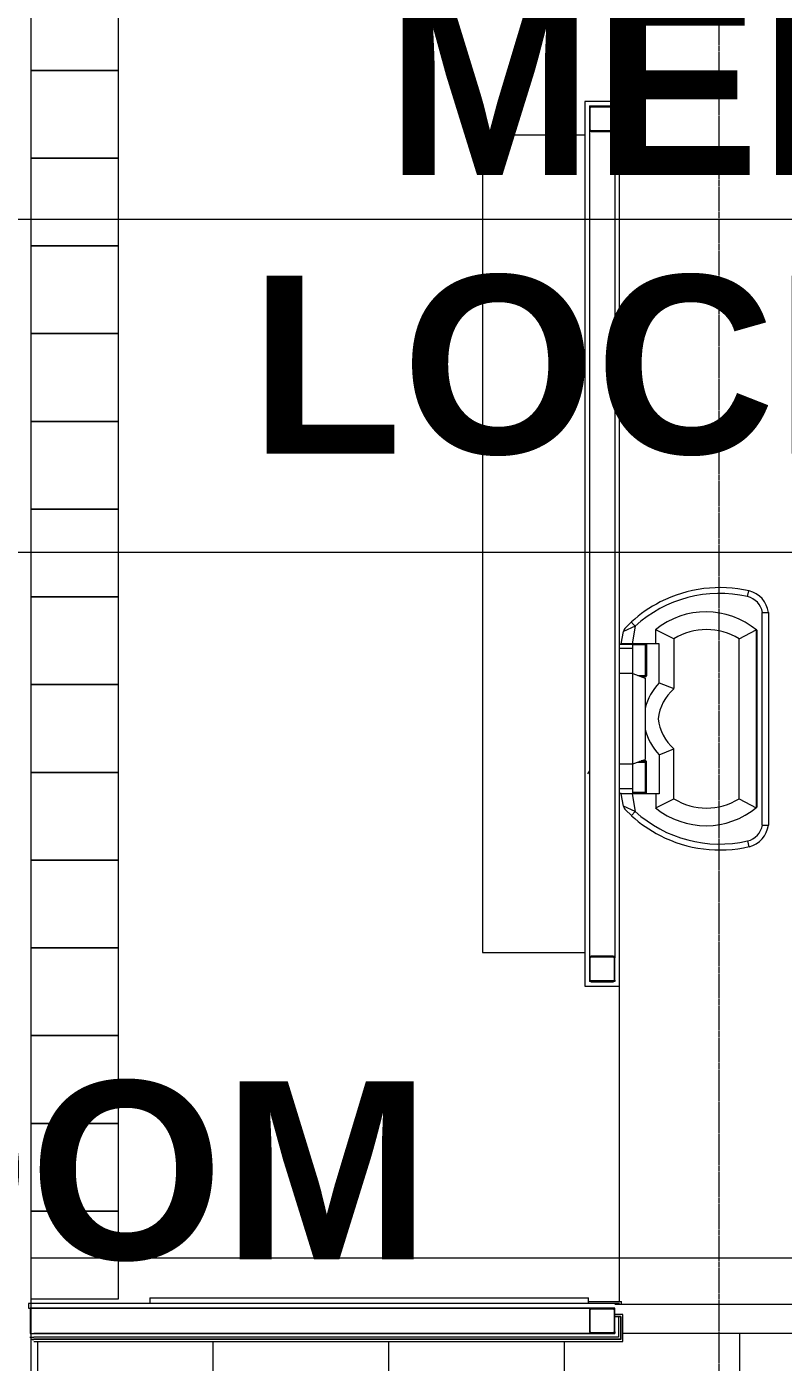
# Model space of a CAD drawing. Header units: inches. Extents: x 25369 to 33163, y -23509 to -20274.
# Drawn here: x 31238.3 to 31341.8, y -22699.4 to -22516.7 of the extents above; entities that cross this region are included whole.
import ezdxf

# ---------------------------------------------------------------- set-up
doc = ezdxf.new("R2010")
doc.units = ezdxf.units.IN
doc.header["$MEASUREMENT"] = 0
doc.linetypes.add('Grid Line 1_2_', pattern=[0.875, 0.5, -0.125, 0.125, -0.125])
for name, color, linetype, lineweight in [('A-FLOR', 192, 'Continuous', 13), ('A-FLOR-PATT', 8, 'Continuous', 13), ('A-GENM', 13, 'Continuous', 13), ('A-WALL', 113, 'Continuous', 13), ('A-WALL-PATT', 111, 'Continuous', 25), ('G-ANNO-SYMB', 111, 'Continuous', 9), ('I-FURN', 30, 'Continuous', 13), ('I-WALL', 2, 'Continuous', 13), ('M-AREA-IDEN', 171, 'Continuous', 9), ('Q-SPCQ', 91, 'Continuous', 13), ('S-COLS', 52, 'Continuous', 13), ('S-GRID', 1, 'Continuous', 9)]:
    doc.layers.add(name, color=color, linetype=linetype, lineweight=lineweight)
doc.styles.add('Arial_B', font='arialbd.ttf', dxfattribs={"height": 24.354149})
pattern_1 = [(0, (5931.104, 0), (61.44, 15.36), [2.534, -43.546, 2.534, -43.546, -245.76]), (0, (5931.104, 0), (61.44, 15.36), [-92.16, 2.534, -89.626, 2.534, -43.546, -107.52]), (0, (5931.104, 0), (61.44, 15.36), [-230.4, 2.534, -28.186, 2.534, -74.266]), (120, (5954.144, 7.68), (-44.02215, 45.528601), [2.534, -43.546, 2.534, -43.546, -245.76]), (120, (5954.144, 7.68), (-44.02215, 45.528601), [-92.16, 2.534, -89.626, 2.534, -43.546, -107.52]), (120, (5954.144, 7.68), (-44.02215, 45.528601), [-230.4, 2.534, -28.186, 2.534, -74.266]), (240, (5961.824, 38.4), (-17.41785, -60.888601), [2.534, -43.546, 2.534, -43.546, -245.76]), (240, (5961.824, 38.4), (-17.41785, -60.888601), [-92.16, 2.534, -89.626, 2.534, -43.546, -107.52]), (240, (5961.824, 38.4), (-17.41785, -60.888601), [-230.4, 2.534, -28.186, 2.534, -74.266])]

# ---------------------------------------------------------------- blocks, each defined once
blk = doc.blocks.new('Furniture 7 - Furniture 1-2413-Overall Floor Plan')
at = {"layer": 'I-FURN', "color": 43, "lineweight": 9}
for p, q in [((25350.61, -22501.12), (25350.61, -22612.87)), ((25364.61, -22501.12), (25350.61, -22501.12)), ((25350.61, -22612.87), (25364.61, -22612.87))]:
    blk.add_line(p, q, dxfattribs=at)
blk = doc.blocks.new('Locker-Double Stacked - 12_ x 12_-11070-Overall Floor Plan')
at = {"layer": 'I-FURN', "color": 43, "lineweight": 9}
for p, q in [((6, 6), (-6, 6)), ((-6, 6), (-6, -6)), ((6, -6), (6, 6)), ((-6, -6), (6, -6))]:
    blk.add_line(p, q, dxfattribs=at)
blk = doc.blocks.new('Bradley-Washroom_Accessories-Mirrors-780_Custom - Bradley-Washroom_Accessories-Mirrors-780_Custom-177612-Overall Floor Plan')
at = {"layer": 'Q-SPCQ', "color": 43, "lineweight": 9}
for p, q in [((25324.02, -22690.55), (25384.02, -22690.55)), ((25324.02, -22690.55), (25324.02, -22691.3)), ((25384.02, -22691.3), (25324.02, -22691.3)), ((25384.02, -22691.3), (25384.02, -22690.55))]:
    blk.add_line(p, q, dxfattribs=at)
blk = doc.blocks.new('Shower Tile Threshold - Shower Tile Threshold-390141-Overall Floor Plan')
at = {"layer": 'A-GENM', "color": 43, "lineweight": 9}
blk.add_line((-42.375, -6), (12, -6), dxfattribs=at)
blk = doc.blocks.new('HSS-Hollow Structural Section-Column - HSS3-1_2X3-1_2X1_8-350765-Overall Floor Plan')
at = {"layer": 'S-COLS', "color": 7}
for p, q in [((-1.75, 1.518), (-1.75, -1.518)), ((-1.634, -1.518), (-1.634, 1.518)), ((1.518, 1.75), (-1.518, 1.75)), ((-1.518, 1.634), (1.518, 1.634)), ((1.634, 1.518), (1.634, -1.518)), ((1.75, -1.518), (1.75, 1.518)), ((1.518, -1.634), (-1.518, -1.634)), ((-1.518, -1.75), (1.518, -1.75))]:
    blk.add_line(p, q, dxfattribs=at)
for centre, radius, start, end in [((-1.518, 1.518), 0.232, 90, 180), ((-1.518, 1.518), 0.116, 90, 180), ((1.518, 1.518), 0.232, 360, 90), ((1.518, 1.518), 0.116, 0, 90), ((-1.518, -1.518), 0.232, 180, 270), ((-1.518, -1.518), 0.116, 180, 270), ((1.518, -1.518), 0.232, 270, 360), ((1.518, -1.518), 0.116, 270, 360)]:
    blk.add_arc(centre, radius, start, end, dxfattribs=at)
blk = doc.blocks.new('HSS-Hollow Structural Section-Column - HSS3-1_2X3-1_2X1_8-V76-Overall Floor Plan')
at = {"layer": 'S-COLS', "color": 7}
for p, q in [((-1.75, 1.518), (-1.75, -1.518)), ((-1.634, -1.518), (-1.634, 1.518)), ((1.518, 1.75), (-1.518, 1.75)), ((-1.518, 1.634), (1.518, 1.634)), ((1.634, 1.518), (1.634, -1.518)), ((1.75, -1.518), (1.75, 1.518)), ((1.518, -1.634), (-1.518, -1.634)), ((-1.518, -1.75), (1.518, -1.75))]:
    blk.add_line(p, q, dxfattribs=at)
for centre, radius, start, end in [((-1.518, 1.518), 0.232, 90, 180), ((-1.518, 1.518), 0.116, 90, 180), ((1.518, 1.518), 0.232, 360, 90), ((1.518, 1.518), 0.116, 0, 90), ((-1.518, -1.518), 0.232, 180, 270), ((-1.518, -1.518), 0.116, 180, 270), ((1.518, -1.518), 0.232, 270, 360), ((1.518, -1.518), 0.116, 270, 360)]:
    blk.add_arc(centre, radius, start, end, dxfattribs=at)
blk = doc.blocks.new('HSS-Hollow Structural Section-Column - HSS3-1_2X3-1_2X1_8-V78-Overall Floor Plan')
at = {"layer": 'S-COLS', "color": 7}
for p, q in [((-1.75, 1.518), (-1.75, -1.518)), ((-1.634, -1.518), (-1.634, 1.518)), ((1.518, 1.75), (-1.518, 1.75)), ((-1.518, 1.634), (1.518, 1.634)), ((1.634, 1.518), (1.634, -1.518)), ((1.75, -1.518), (1.75, 1.518)), ((1.518, -1.634), (-1.518, -1.634)), ((-1.518, -1.75), (1.518, -1.75))]:
    blk.add_line(p, q, dxfattribs=at)
for centre, radius, start, end in [((-1.518, 1.518), 0.232, 90, 180), ((-1.518, 1.518), 0.116, 90, 180), ((1.518, 1.518), 0.232, 360, 90), ((1.518, 1.518), 0.116, 0, 90), ((-1.518, -1.518), 0.232, 180, 270), ((-1.518, -1.518), 0.116, 180, 270), ((1.518, -1.518), 0.232, 270, 360), ((1.518, -1.518), 0.116, 270, 360)]:
    blk.add_arc(centre, radius, start, end, dxfattribs=at)
blk = doc.blocks.new('Change_Table-Flip_Down-Frost_Products_LTD_-1125 - Polyethylene-White-366105-Overall Floor Plan')
at = {"layer": 'Q-SPCQ', "color": 43, "lineweight": 9}
for p, q in [((25405.77, -22594.65), (25405.95, -22593.86)), ((25407.79, -22596.82), (25408.62, -22596.82)), ((25407.79, -22625.89), (25407.79, -22596.82)), ((25408.62, -22596.82), (25408.62, -22625.89)), ((25390.4, -22598.7), (25388.81, -22599.4)), ((25389.09, -22598.91), (25389.89, -22598.11)), ((25390.4, -22598.7), (25389.98, -22601.1)), ((25388.51, -22601.1), (25388.81, -22599.4)), ((25395.7, -22600.41), (25393.21, -22599.17)), ((25393.21, -22601.1), (25393.21, -22599.17)), ((25395.7, -22600.41), (25395.7, -22607.23)), ((25404.61, -22600.41), (25406.94, -22599.17)), ((25404.61, -22622.3), (25404.61, -22600.41)), ((25406.94, -22599.17), (25406.94, -22623.53)), ((25407.04, -22599.25), (25407.04, -22623.45)), ((25388.27, -22601.15), (25388.51, -22601.15)), ((25390.02, -22601.75), (25388.27, -22601.75)), ((25393.69, -22601.1), (25388.51, -22601.1)), ((25388.51, -22601.15), (25388.51, -22601.1)), ((25388.51, -22601.15), (25391.73, -22601.15)), ((25390.02, -22601.15), (25390.02, -22605.18)), ((25391.83, -22601.25), (25390.02, -22601.25)), ((25391.83, -22605.43), (25391.83, -22601.25)), ((25391.96, -22601.1), (25391.96, -22605.5)), ((25393.69, -22606.42), (25393.69, -22601.1)), ((25390.07, -22605.18), (25388.27, -22605.18)), ((25390.07, -22617.53), (25390.07, -22605.18)), ((25390.07, -22605.18), (25391.77, -22605.8)), ((25390.75, -22605.43), (25391.83, -22605.43)), ((25391.73, -22605.53), (25391.02, -22605.53)), ((25391.86, -22605.6), (25391.23, -22605.6)), ((25391.77, -22605.8), (25391.77, -22616.91)), ((25393.69, -22606.42), (25395.7, -22607.23)), ((25390.07, -22617.53), (25391.77, -22616.91)), ((25391.73, -22617.18), (25391.02, -22617.18)), ((25391.86, -22617.1), (25391.23, -22617.1)), ((25393.69, -22616.29), (25395.7, -22615.47)), ((25393.69, -22616.29), (25393.69, -22621.6)), ((25395.7, -22622.3), (25395.7, -22615.47)), ((25388.27, -22617.53), (25390.07, -22617.53)), ((25390.02, -22617.53), (25390.02, -22621.55)), ((25390.75, -22617.28), (25391.83, -22617.28)), ((25391.83, -22621.45), (25391.83, -22617.28)), ((25391.96, -22621.6), (25391.96, -22617.2)), ((25390.02, -22620.95), (25388.27, -22620.95)), ((25388.51, -22621.55), (25388.27, -22621.55)), ((25388.51, -22621.55), (25391.73, -22621.55)), ((25388.51, -22621.6), (25388.51, -22621.55)), ((25393.69, -22621.6), (25388.51, -22621.6)), ((25388.81, -22623.31), (25388.51, -22621.6)), ((25389.98, -22621.6), (25390.4, -22624.01)), ((25391.83, -22621.45), (25390.02, -22621.45)), ((25393.21, -22621.6), (25393.21, -22623.54)), ((25393.21, -22623.54), (25395.7, -22622.3)), ((25404.61, -22622.3), (25406.94, -22623.53)), ((25390.42, -22624.03), (25388.81, -22623.31)), ((25389.89, -22624.6), (25389.09, -22623.8)), ((25389.89, -22624.6), (25390.42, -22624.03)), ((25407.79, -22625.89), (25408.62, -22625.89)), ((25405.77, -22628.06), (25405.95, -22628.85))]:
    blk.add_line(p, q, dxfattribs=at)
for centre, radius, start, end in [((25401.98, -22611.33), 17.91, 77.1036, 117.0252), ((25401.95, -22611.33), 17.12, 77.1058, 132.4083), ((25405.18, -22597.23), 2.65, 8.9006, 77.1058), ((25405.21, -22597.22), 3.44, 6.6703, 77.1036), ((25401.98, -22611.33), 17.91, 117.0252, 132.4157), ((25400.07, -22607.6), 10.87, 50.1591, 129.1586), ((25389.63, -22599.54), 0.83, 130.6052, 170.0067), ((25395.94, -22593.4), 7.66, 217.8807, 223.7167), ((25400.16, -22607.61), 8.46, 58.2462, 121.7538), ((25391.73, -22601.25), 0.1, 0, 90), ((25391.73, -22605.43), 0.1, 270, 0), ((25391.86, -22605.5), 0.1, 270, 0), ((25400.01, -22612.18), 8.55, 137.6677, 164.5358), ((25400.07, -22612.18), 6.59, 131.4443, 172.8364), ((25400.07, -22610.53), 6.59, 187.1636, 228.5557), ((25400.01, -22610.53), 8.55, 195.4642, 222.3323), ((25391.73, -22617.28), 0.1, 0, 90), ((25391.86, -22617.2), 0.1, 0, 90), ((25391.73, -22621.45), 0.1, 270, 0), ((25400.16, -22615.1), 8.46, 238.2462, 301.7538), ((25389.63, -22623.17), 0.83, 189.9933, 229.3948), ((25401.95, -22611.37), 17.12, 227.5917, 282.8942), ((25400.07, -22615.1), 10.87, 230.8414, 309.8409), ((25401.98, -22611.38), 17.91, 227.5846, 242.8439), ((25405.18, -22625.48), 2.65, 282.8942, 351.0994), ((25405.21, -22625.49), 3.44, 282.8964, 353.3297), ((25401.98, -22611.38), 17.91, 242.8439, 282.8964)]:
    blk.add_arc(centre, radius, start, end, dxfattribs=at)
blk = doc.blocks.new('Locker Rooms and Restrooms_rvt-2-Overall Floor Plan')
at = {"layer": 'A-FLOR-PATT', "lineweight": 9}
h = blk.add_hatch(dxfattribs=at)
h.set_pattern_fill('FP_39', color=43, style=0, pattern_type=2)
h.set_pattern_definition([(180, (31335.744, -22730.126), (48, -23.996), [48, 0, 0, 0]), (270, (31311.744, -22718.13), (48, 3e-15), [11.998, -11.998]), (270, (31323.744, -22730.126), (48, 3e-15), [11.998, -11.998]), (270, (31299.744, -22730.126), (48, 3e-15), [11.998, -11.998]), (180, (31335.744, -22742.124), (48, -23.996), [48, 0, 0, 0]), (270, (31287.744, -22718.13), (48, 3e-15), [11.998, -11.998])])
h.paths.add_polyline_path([(25442.08, -22696.49), (25442.15, -22696.24), (25442.08, -22696.24)], flags=0)
h.paths.add_polyline_path([(25388.45, -22696.49), (25388.39, -22696.18), (25388.39, -22696.24)], flags=0)
h.paths.add_polyline_path([(25307.83, -22738.8), (25308.2, -22738.8), (25308.2, -22737.8), (25508.33, -22737.8), (25508.33, -22738.8), (25509.39, -22738.8), (25509.39, -22695.93), (25508.89, -22695.93), (25508.89, -22696.18), (25508.58, -22696.24), (25508.58, -22696.49), (25441.83, -22696.49), (25441.83, -22695.43), (25388.7, -22695.43), (25388.7, -22696.49), (25308.2, -22696.49), (25308.2, -22696.18), (25307.95, -22696.18), (25307.83, -22695.93), (25307.83, -22724.13)], flags=0)
at = {"layer": 'A-WALL-PATT', "lineweight": 9}
h = blk.add_hatch(dxfattribs=at)
h.set_pattern_fill('FP_17', color=253, style=0, pattern_type=2)
h.set_pattern_definition(pattern_1)
h.paths.add_polyline_path([(25384.14, -22647.93), (25384.14, -22526.93), (25383.52, -22526.93), (25383.52, -22647.93)], flags=0)
at = {"layer": 'A-FLOR', "color": 43, "lineweight": 9}
for p, q in [((25388.27, -22526.93), (25388.27, -22482.37)), ((25388.27, -22691.05), (25388.27, -22647.93)), ((25441.83, -22695.43), (25388.7, -22695.43))]:
    blk.add_line(p, q, dxfattribs=at)
at = {"layer": 'A-WALL', "color": 7}
for p, q in [((25384.14, -22527.55), (25387.64, -22527.55)), ((25384.14, -22527.55), (25384.14, -22527.8)), ((25387.64, -22527.55), (25387.64, -22527.8)), ((25384.14, -22530.83), (25384.14, -22644.05)), ((25387.64, -22530.83), (25387.64, -22644.05)), ((25384.14, -22647.08), (25384.14, -22647.3)), ((25384.37, -22647.3), (25384.14, -22647.3)), ((25387.64, -22647.3), (25387.41, -22647.3)), ((25387.64, -22647.08), (25387.64, -22647.3)), ((25388.39, -22693.08), (25387.64, -22693.08)), ((25388.39, -22693.15), (25387.64, -22693.15)), ((25388.14, -22693.15), (25388.14, -22695.93)), ((25388.45, -22693.08), (25388.39, -22693.08)), ((25388.39, -22693.15), (25388.39, -22696.18)), ((25388.45, -22693.08), (25388.45, -22696.24)), ((25307.64, -22695.93), (25307.89, -22695.93)), ((25307.89, -22695.93), (25308.2, -22695.93)), ((25307.89, -22696.18), (25307.95, -22696.18)), ((25307.95, -22696.18), (25308.2, -22696.18)), ((25307.95, -22696.24), (25308.2, -22696.24)), ((25387.64, -22695.93), (25308.2, -22695.93)), ((25387.64, -22696.18), (25308.2, -22696.18)), ((25387.64, -22696.24), (25308.2, -22696.24)), ((25388.14, -22695.93), (25387.64, -22695.93)), ((25388.14, -22696.18), (25387.64, -22696.18)), ((25388.39, -22696.24), (25387.64, -22696.24)), ((25388.39, -22696.18), (25388.14, -22696.18)), ((25388.45, -22696.24), (25388.39, -22696.24))]:
    blk.add_line(p, q, dxfattribs=at)
at = {"layer": 'I-WALL', "color": 7}
for p, q in [((25384.14, -22526.93), (25383.52, -22526.93)), ((25383.52, -22526.93), (25383.52, -22647.93)), ((25387.64, -22526.93), (25384.14, -22526.93)), ((25388.27, -22526.93), (25387.64, -22526.93)), ((25388.27, -22647.93), (25388.27, -22526.93)), ((25383.52, -22647.93), (25384.14, -22647.93)), ((25384.14, -22647.93), (25387.64, -22647.93)), ((25387.64, -22647.93), (25388.27, -22647.93)), ((25324.02, -22691.3), (25307.45, -22691.3)), ((25307.45, -22691.3), (25307.45, -22691.93)), ((25307.45, -22691.93), (25384.37, -22691.93)), ((25384.37, -22691.93), (25307.67, -22691.93)), ((25307.67, -22691.93), (25307.67, -22695.43)), ((25387.64, -22691.3), (25384.02, -22691.3)), ((25387.64, -22691.93), (25387.41, -22691.93)), ((25387.41, -22691.93), (25387.64, -22691.93)), ((25387.64, -22692.16), (25387.64, -22691.93)), ((25388.45, -22692.83), (25387.64, -22692.83)), ((25388.7, -22692.83), (25388.45, -22692.83)), ((25388.7, -22696.49), (25388.7, -22692.83)), ((25307.67, -22695.43), (25384.37, -22695.43)), ((25384.37, -22695.43), (25308.2, -22695.43)), ((25387.41, -22695.43), (25387.64, -22695.43)), ((25387.64, -22695.43), (25387.41, -22695.43)), ((25387.64, -22695.43), (25387.64, -22695.2)), ((25387.64, -22695.2), (25387.64, -22695.43)), ((25308.2, -22696.49), (25387.64, -22696.49)), ((25387.64, -22696.49), (25388.45, -22696.49)), ((25388.45, -22696.49), (25388.7, -22696.49))]:
    blk.add_line(p, q, dxfattribs=at)
at = {"layer": 'I-WALL', "color": 43, "lineweight": 9}
for p, q in [((25384.02, -22691.05), (25388.52, -22691.05)), ((25388.27, -22691.3), (25387.64, -22691.3)), ((25388.52, -22691.3), (25388.52, -22691.05))]:
    blk.add_line(p, q, dxfattribs=at)
at = {"color": 43, "lineweight": 9}
for name, p, rotation in [('Locker-Double Stacked - 12_ x 12_-11070-Overall Floor Plan', (25313.77, -22516.68), 270), ('Locker-Double Stacked - 12_ x 12_-11070-Overall Floor Plan', (25313.77, -22528.68), 270), ('Locker-Double Stacked - 12_ x 12_-11070-Overall Floor Plan', (25313.77, -22540.68), 270), ('Locker-Double Stacked - 12_ x 12_-11070-Overall Floor Plan', (25313.77, -22552.68), 270), ('Locker-Double Stacked - 12_ x 12_-11070-Overall Floor Plan', (25313.77, -22564.68), 270), ('Locker-Double Stacked - 12_ x 12_-11070-Overall Floor Plan', (25313.77, -22576.68), 270), ('Locker-Double Stacked - 12_ x 12_-11070-Overall Floor Plan', (25313.77, -22588.68), 270), ('Locker-Double Stacked - 12_ x 12_-11070-Overall Floor Plan', (25313.77, -22600.68), 270), ('Locker-Double Stacked - 12_ x 12_-11070-Overall Floor Plan', (25313.77, -22612.68), 270), ('Locker-Double Stacked - 12_ x 12_-11070-Overall Floor Plan', (25313.77, -22624.68), 270), ('Locker-Double Stacked - 12_ x 12_-11070-Overall Floor Plan', (25313.77, -22636.68), 270), ('Locker-Double Stacked - 12_ x 12_-11070-Overall Floor Plan', (25313.77, -22648.68), 270), ('Locker-Double Stacked - 12_ x 12_-11070-Overall Floor Plan', (25313.77, -22660.68), 270), ('Locker-Double Stacked - 12_ x 12_-11070-Overall Floor Plan', (25313.77, -22672.68), 270), ('Locker-Double Stacked - 12_ x 12_-11070-Overall Floor Plan', (25313.77, -22684.68), 270), ('Shower Tile Threshold - Shower Tile Threshold-390141-Overall Floor Plan', (25399.64, -22697.43), 180)]:
    blk.add_blockref(name, p, dxfattribs=dict(at, rotation=rotation))
for name, p in [('HSS-Hollow Structural Section-Column - HSS3-1_2X3-1_2X1_8-V76-Overall Floor Plan', (25385.89, -22529.31)), ('Furniture 7 - Furniture 1-2413-Overall Floor Plan', (18.9, -30.44)), ('Change_Table-Flip_Down-Frost_Products_LTD_-1125 - Polyethylene-White-366105-Overall Floor Plan', (0, 0)), ('HSS-Hollow Structural Section-Column - HSS3-1_2X3-1_2X1_8-V78-Overall Floor Plan', (25385.89, -22645.56)), ('Bradley-Washroom_Accessories-Mirrors-780_Custom - Bradley-Washroom_Accessories-Mirrors-780_Custom-177612-Overall Floor Plan', (0, 0)), ('HSS-Hollow Structural Section-Column - HSS3-1_2X3-1_2X1_8-350765-Overall Floor Plan', (25385.89, -22693.68))]:
    blk.add_blockref(name, p, dxfattribs=at)
blk = doc.blocks.new('Struct_Xcel_Sports Complex_rvt-2-Overall Floor Plan')
at = {"layer": 'A-FLOR', "color": 43, "lineweight": 9}
blk.add_line((25307.83, -22685.08), (25502.14, -22685.08), dxfattribs=at)

msp = doc.modelspace()

# ---------------------------------------------------------------- hatches: boundary and pattern name
at = {"layer": 'A-WALL-PATT', "lineweight": 9}
h = msp.add_hatch(dxfattribs=at)
h.set_pattern_fill('FP_17', color=253, style=0, pattern_type=2)
h.set_pattern_definition(pattern_1)
h.paths.add_polyline_path([(31238.31, -22787.3), (31238.93, -22787.3), (31238.9, -22768.76), (31238.31, -22768.76), (31238.31, -22786.55)], flags=0)
h.paths.add_polyline_path([(31238.9, -22767.96), (31238.93, -22767.96), (31238.93, -22369.55), (31238.31, -22369.55), (31238.31, -22767.96)], flags=0)

# ---------------------------------------------------------------- linework, layer by layer
at = {"layer": 'G-ANNO-SYMB'}
msp.add_line((32514.71, -22588.63), (27924.76, -22588.63), dxfattribs=at)
at = {"layer": 'I-WALL', "color": 7}
msp.add_line((31238.93, -22767.96), (31238.93, -22370.3), dxfattribs=at)
at = {"layer": 'S-GRID', "linetype": 'Grid Line 1_2_'}
for p, q in [((31332.99, -23095.8), (31332.99, -20550.05)), ((31332.99, -23413.24), (31332.99, -20902.43)), ((32358.45, -22543.05), (27402.46, -22543.05)), ((32650.17, -22543.05), (27721.31, -22543.05))]:
    msp.add_line(p, q, dxfattribs=at)

# ---------------------------------------------------------------- block references
at = {"color": 250, "lineweight": 5}
for name in ['Struct_Xcel_Sports Complex_rvt-2-Overall Floor Plan', 'Locker Rooms and Restrooms_rvt-2-Overall Floor Plan']:
    msp.add_blockref(name, (5931.1, 0), dxfattribs=at)

# ---------------------------------------------------------------- texts
at = {"layer": 'M-AREA-IDEN', "char_height": 24.354, "attachment_point": 2, "line_spacing_factor": 0.938532, "style": 'Arial_B'}
for s, insert, width in [('LAUNDRY\\PROOM', (31168.83, -22482.73), 192.096), ("MEN'S\\PLOCKER", (31340.64, -22512.63), 166.752), ('MECH. ROOM', (31181.05, -22660.91), 260.928)]:
    msp.add_mtext(s, dxfattribs=dict(at, insert=insert, width=width))

doc.saveas('drawing.dxf')
